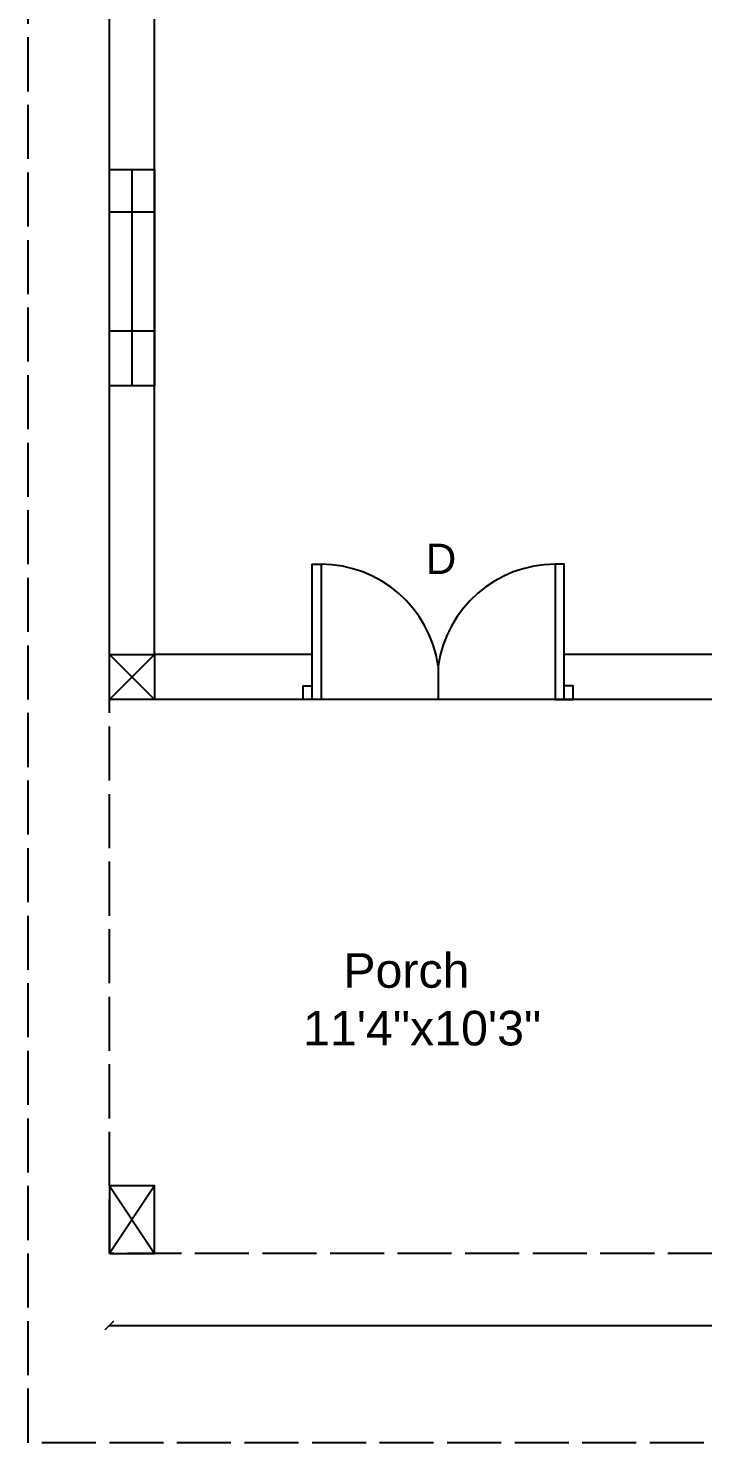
# Model space of a CAD drawing. Header units: inches. Extents: x -19338 to 11623, y -1285 to 3664.
# Drawn here: x 7738.4 to 7888.2, y 119.6 to 433.6 of the extents above; entities that cross this region are included whole.
import ezdxf

# ---------------------------------------------------------------- set-up
doc = ezdxf.new("R2010")
doc.units = ezdxf.units.IN
doc.header["$MEASUREMENT"] = 0
doc.linetypes.add('ACAD_ISO02W100', pattern=[15, 12, -3])
doc.layers.get('0').update_dxf_attribs({"color": 18})
for name, color, linetype in [('C', 141, 'Continuous'), ('C1', 10, 'Continuous'), ('D', 191, 'Continuous'), ('W', 70, 'Continuous')]:
    doc.layers.add(name, color=color, linetype=linetype)
doc.layers.add('Dot Line', color=210, linetype='ACAD_ISO02W100', plot=False)
doc.layers.add('Naming', color=50, linetype='Continuous', plot=False)
doc.styles.get("Standard").update_dxf_attribs({"font": 'arial.ttf'})
doc.dimstyles.get("Standard").update_dxf_attribs({"dimtxt": 3, "dimasz": 2, "dimexe": 0.18, "dimexo": 0.0625, "dimgap": 0.09, "dimtad": 0, "dimtih": 1, "dimtoh": 1, "dimdsep": 46, "dimlunit": 3, "dimtxsty": 'Standard', "dimblk": 'ARCHTICK', "dimcen": 0.09, "dimse1": 1, "dimse2": 1, "dimclrd": 2, "dimadec": 0, "dimazin": 0, "dimtfac": 1, "dimtofl": 0, "dimtmove": 0, "dimatfit": 3, "dimfxl": 1, "dimtolj": 1, "dimtzin": 0, "dimarcsym": 0})

# ---------------------------------------------------------------- blocks, each defined once
blk = doc.blocks.new('_ArchTick')
at = {"color": 0, "linetype": 'ByBlock', "const_width": 0.15}
blk.add_lwpolyline([(-0.5, -0.5), (0.5, 0.5)], dxfattribs=at)
blk = doc.blocks.new('*D2')
at = {"color": 2, "lineweight": -2, "transparency": 16777216}
for p, q in [((7756.44, 145.66), (7939.81, 145.66)), ((8128.44, 145.66), (7945.08, 145.66))]:
    blk.add_line(p, q, dxfattribs=at)
at = {"layer": 'Defpoints', "color": 0, "transparency": 16777216}
for p in [(7756.44, 161.62), (8128.44, 161.62), (8128.44, 145.66)]:
    blk.add_point(p, dxfattribs=at)
at = {"color": 2, "lineweight": -2, "transparency": 16777216, "xscale": 2, "yscale": 2, "zscale": 2, "rotation": 180}
blk.add_blockref('_ArchTick', (7756.44, 145.66), dxfattribs=at)
at = {"color": 2, "lineweight": -2, "transparency": 16777216, "xscale": 2, "yscale": 2, "zscale": 2}
blk.add_blockref('_ArchTick', (8128.44, 145.66), dxfattribs=at)
at = {"color": 0, "transparency": 16777216, "insert": (7942.44, 145.66), "char_height": 3, "attachment_point": 5}
blk.add_mtext("\\A1;31'", dxfattribs=at)

msp = doc.modelspace()

# ---------------------------------------------------------------- linework, layer by layer
for p, q in [((7756.445, 284.623), (7756.445, 771.623)), ((7766.445, 294.623), (7766.445, 636.623)), ((7801.445, 294.623), (7766.445, 294.623)), ((7902.445, 294.623), (7857.445, 294.623)), ((7799.445, 284.623), (7756.445, 284.623)), ((7801.445, 284.623), (7801.445, 284.623)), ((7855.445, 284.623), (7859.445, 284.623)), ((7892.445, 284.623), (7855.445, 284.623))]:
    msp.add_line(p, q)
at = {"layer": 'C'}
for p, q in [((7766.445, 176.623), (7756.445, 161.623)), ((7756.445, 176.623), (7766.445, 161.623))]:
    msp.add_line(p, q, dxfattribs=at)
msp.add_lwpolyline([(7756.445, 161.623), (7766.445, 161.623), (7766.445, 176.623), (7756.445, 176.623)], close=True, dxfattribs=at)
at = {"layer": 'C1'}
for p, q in [((7756.445, 294.623), (7766.445, 284.623)), ((7766.445, 294.623), (7756.445, 284.623))]:
    msp.add_line(p, q, dxfattribs=at)
msp.add_lwpolyline([(7766.445, 284.623), (7756.445, 284.623), (7756.445, 294.623), (7766.445, 294.623)], close=True, dxfattribs=at)
at = {"layer": 'D'}
for p, q in [((7829.445, 292.09), (7829.445, 284.623)), ((7801.445, 284.623), (7799.445, 284.623)), ((7803.445, 284.623), (7801.445, 284.623)), ((7855.445, 284.623), (7803.445, 284.623))]:
    msp.add_line(p, q, dxfattribs=at)
for points in [[(7801.445, 284.623), (7801.445, 314.623), (7803.445, 314.623), (7803.445, 284.623)], [(7799.445, 284.623), (7799.445, 287.623), (7801.445, 287.623)], [(7857.445, 284.623), (7859.445, 284.623), (7859.445, 287.623), (7857.445, 287.623)]]:
    msp.add_lwpolyline(points, dxfattribs=at)
msp.add_lwpolyline([(7855.445, 284.623), (7857.445, 284.623), (7857.445, 314.623), (7855.445, 314.623)], close=True, dxfattribs=at)
for centre, start, end in [((7803.445, 288.357), 8.17123, 90), ((7855.445, 288.357), 90, 171.82877)]:
    msp.add_arc(centre, 26.267, start, end, dxfattribs=at)
at = {"layer": 'Dot Line', "linetype": 'ACAD_ISO02W100'}
for p, q in [((7756.445, 161.623), (7756.445, 284.623)), ((7892.445, 161.623), (7756.445, 161.623))]:
    msp.add_line(p, q, dxfattribs=at)
at = {"layer": 'Dot Line'}
msp.add_lwpolyline([(8128.445, 161.623), (8128.445, 119.623), (7738.445, 119.623), (7738.445, 795.623), (8128.445, 795.623)], dxfattribs=at)
at = {"layer": 'W'}
for p, q in [((7761.445, 402.264), (7761.445, 354.264)), ((7756.445, 392.91), (7766.445, 392.91)), ((7756.445, 366.449), (7766.445, 366.449))]:
    msp.add_line(p, q, dxfattribs=at)
msp.add_lwpolyline([(7756.445, 354.264), (7756.445, 402.264), (7766.445, 402.264), (7766.445, 354.264)], close=True, dxfattribs=at)

# ---------------------------------------------------------------- texts
at = {"layer": 'D', "insert": (7826.692, 319.205), "char_height": 6.72, "attachment_point": 1}
msp.add_mtext_dynamic_manual_height_columns('D', width=2233.69028, gutter_width=33.6, heights=[0], dxfattribs=at)
at = {"layer": 'Naming', "insert": (7799.444, 228.301), "char_height": 7.68, "attachment_point": 1}
msp.add_mtext_dynamic_manual_height_columns('   Porch\\P11\'4"x10\'3"', width=3190.98612, gutter_width=48, heights=[0], dxfattribs=at)

# ---------------------------------------------------------------- dimensions: what is measured, and where the dimension line sits
dim = msp.add_linear_dim(base=(8128.445, 145.665), p1=(7756.445, 161.623), p2=(8128.445, 161.623), dimstyle='Standard')
dim.commit()
dim.dimension.update_dxf_attribs({"geometry": '*D2', "text_midpoint": (7942.445, 145.665)})

doc.saveas('drawing.dxf')
